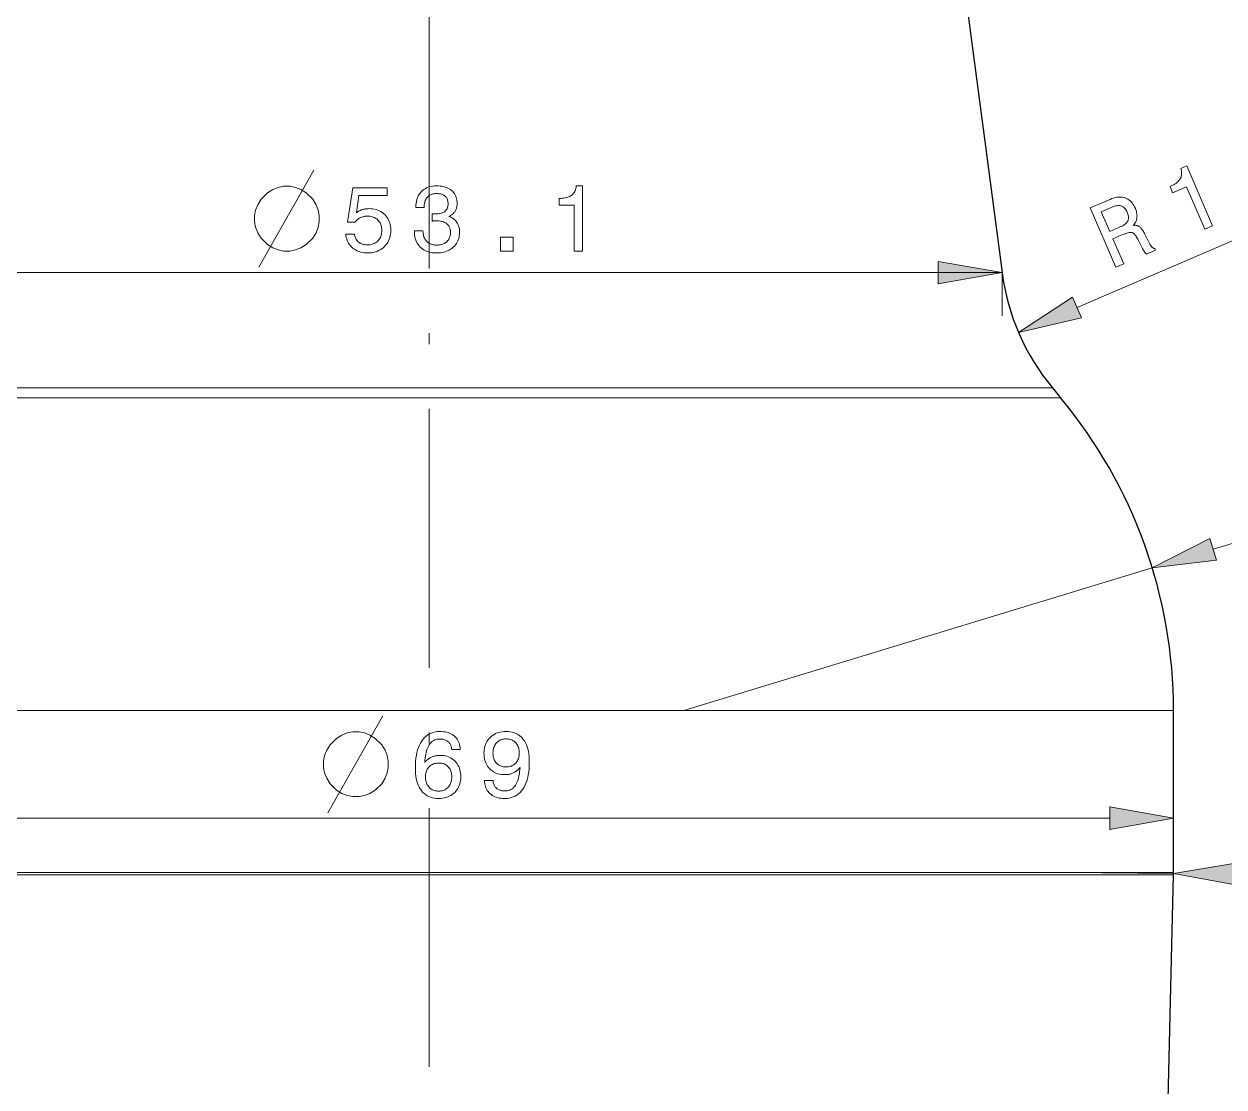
# Model space of a CAD drawing. Extents: x -99 to 297, y 0 to 529.
# Drawn here: x 84.5 to 140.1, y 245.1 to 294.3 of the extents above; entities that cross this region are included whole.
import ezdxf

# ---------------------------------------------------------------- set-up
doc = ezdxf.new("R2010")
doc.units = 0
doc.linetypes.add('DASHDOT', pattern=[18.5, 12, -3, 0.5, -3])

msp = doc.modelspace()

# ---------------------------------------------------------------- linework, layer by layer
at = {"color": 7, "linetype": 'DASHDOT', "lineweight": 13}
msp.add_line((103.269, 368.989), (103.269, 116.522), dxfattribs=at)
at = {"color": 7, "lineweight": 30}
for p, q in [((120.219, 355.802), (129.819, 282.802)), ((135.369, 151.402), (137.768, 254.886))]:
    msp.add_line(p, q, dxfattribs=at)
at = {"color": 7, "lineweight": 13, "ltscale": 0.44607}
msp.add_line((133.298, 281.19), (149.689, 288.24), dxfattribs=at)
at = {"color": 7, "lineweight": 13}
for p, q in [((126.569, 282.802), (76.719, 282.802)), ((79.674, 282.801), (126.865, 282.801)), ((128.949, 277.006), (74.008, 277.006)), ((128.617, 277.462), (74.386, 277.462)), ((115.069, 262.502), (136.784, 269.118)), ((133.546, 262.502), (68.769, 262.502)), ((71.724, 257.518), (134.815, 257.518)), ((133.546, 255.002), (68.769, 255.002)), ((133.545, 254.886), (68.771, 254.886))]:
    msp.add_line(p, q, dxfattribs=at)
at = {"color": 7, "lineweight": 13, "ltscale": 0.081255}
msp.add_line((129.819, 282.802), (126.569, 282.802), dxfattribs=at)
at = {"color": 7, "lineweight": 13, "ltscale": 0.050029}
msp.add_line((129.819, 282.802), (129.819, 280.801), dxfattribs=at)
at = {"color": 7, "lineweight": 13, "ltscale": 0.088395}
msp.add_line((132.153, 277.462), (128.617, 277.462), dxfattribs=at)
at = {"color": 7, "lineweight": 13, "ltscale": 0.089554}
msp.add_line((132.531, 277.006), (128.949, 277.006), dxfattribs=at)
at = {"color": 7, "lineweight": 30, "ltscale": 0.014815}
msp.add_line((132.153, 277.462), (132.531, 277.006), dxfattribs=at)
at = {"color": 7, "lineweight": 13, "ltscale": 0.441707}
msp.add_line((139.61, 269.979), (156.512, 275.128), dxfattribs=at)
at = {"color": 7, "lineweight": 13, "ltscale": 0.105585}
for p, q in [((137.769, 262.502), (133.546, 262.502)), ((137.769, 255.002), (133.546, 255.002))]:
    msp.add_line(p, q, dxfattribs=at)
at = {"color": 7, "lineweight": 30, "ltscale": 0.1875}
msp.add_line((137.769, 255.002), (137.769, 262.502), dxfattribs=at)
at = {"color": 7, "lineweight": 13, "ltscale": 0.125}
msp.add_line((132.769, 255.002), (137.769, 254.958), dxfattribs=at)
at = {"color": 7, "lineweight": 13, "ltscale": 0.105581}
msp.add_line((137.768, 254.886), (133.545, 254.886), dxfattribs=at)
at = {"color": 7, "lineweight": 30, "ltscale": 0.002897}
msp.add_line((137.768, 254.886), (137.769, 255.002), dxfattribs=at)
at = {"color": 7, "lineweight": 13}
for points in [[(139.212, 284.822), (138.369, 286.782), (137.726, 286.505), (137.605, 286.786), (137.673, 286.818), (137.737, 286.851), (137.795, 286.885), (137.849, 286.919), (137.899, 286.955), (137.944, 286.991), (137.984, 287.028), (138.019, 287.066), (138.05, 287.104), (138.076, 287.143), (138.097, 287.184), (138.115, 287.227), (138.129, 287.271), (138.138, 287.318), (138.144, 287.366), (138.145, 287.416), (138.142, 287.468), (138.136, 287.521), (138.125, 287.577), (138.11, 287.634), (138.379, 287.75), (139.572, 284.977)], [(96.821, 286.801), (96.521, 286.801), (96.271, 286.751), (96.021, 286.651), (95.771, 286.501), (95.471, 286.201), (95.321, 285.951), (95.221, 285.701), (95.171, 285.451), (95.171, 285.151), (95.221, 284.901), (95.321, 284.651), (95.471, 284.401), (95.771, 284.101), (96.021, 283.951), (96.271, 283.851), (96.521, 283.801), (96.821, 283.801), (97.071, 283.851), (97.321, 283.951), (97.571, 284.101), (97.871, 284.401), (98.021, 284.651), (98.121, 284.901), (98.171, 285.151), (98.171, 285.451), (98.121, 285.701), (98.021, 285.951), (97.871, 286.201), (97.571, 286.501), (97.321, 286.651), (97.071, 286.751)], [(99.4, 284.583), (99.801, 284.583), (99.809, 284.537), (99.82, 284.494), (99.834, 284.452), (99.849, 284.412), (99.868, 284.375), (99.888, 284.339), (99.912, 284.306), (99.937, 284.274), (99.965, 284.245), (99.996, 284.217), (100.029, 284.192), (100.063, 284.17), (100.099, 284.15), (100.137, 284.133), (100.177, 284.119), (100.218, 284.107), (100.262, 284.098), (100.307, 284.091), (100.353, 284.087), (100.402, 284.086), (100.461, 284.088), (100.518, 284.093), (100.572, 284.102), (100.624, 284.115), (100.674, 284.132), (100.721, 284.152), (100.766, 284.176), (100.809, 284.203), (100.849, 284.234), (100.887, 284.269), (100.922, 284.307), (100.953, 284.347), (100.98, 284.39), (101.004, 284.434), (101.024, 284.482), (101.041, 284.531), (101.054, 284.583), (101.063, 284.637), (101.068, 284.693), (101.07, 284.752), (101.068, 284.812), (101.063, 284.869), (101.054, 284.924), (101.041, 284.977), (101.025, 285.026), (101.005, 285.074), (100.981, 285.119), (100.954, 285.161), (100.923, 285.201), (100.889, 285.239), (100.851, 285.273), (100.811, 285.304), (100.769, 285.331), (100.724, 285.355), (100.676, 285.375), (100.626, 285.391), (100.574, 285.404), (100.519, 285.413), (100.462, 285.418), (100.402, 285.42), (100.367, 285.419), (100.333, 285.417), (100.3, 285.414), (100.267, 285.409), (100.234, 285.403), (100.203, 285.395), (100.172, 285.386), (100.141, 285.376), (100.112, 285.364), (100.082, 285.351), (100.054, 285.336), (100.026, 285.32), (99.999, 285.303), (99.973, 285.284), (99.947, 285.264), (99.922, 285.243), (99.898, 285.22), (99.875, 285.196), (99.852, 285.171), (99.83, 285.144), (99.487, 285.144), (99.723, 286.734), (101.325, 286.734), (101.325, 286.379), (100.012, 286.379), (99.892, 285.572), (99.913, 285.59), (99.936, 285.608), (99.96, 285.625), (99.984, 285.641), (100.009, 285.656), (100.035, 285.669), (100.061, 285.683), (100.089, 285.695), (100.117, 285.706), (100.146, 285.716), (100.175, 285.726), (100.205, 285.734), (100.236, 285.742), (100.267, 285.748), (100.299, 285.754), (100.331, 285.758), (100.364, 285.761), (100.397, 285.764), (100.431, 285.765), (100.465, 285.766), (100.556, 285.763), (100.642, 285.755), (100.726, 285.741), (100.806, 285.722), (100.882, 285.697), (100.954, 285.667), (101.023, 285.632), (101.088, 285.591), (101.15, 285.544), (101.208, 285.492), (101.262, 285.435), (101.309, 285.375), (101.352, 285.312), (101.388, 285.245), (101.419, 285.175), (101.445, 285.102), (101.464, 285.024), (101.478, 284.944), (101.487, 284.86), (101.49, 284.773), (101.487, 284.68), (101.478, 284.591), (101.463, 284.506), (101.442, 284.424), (101.415, 284.346), (101.382, 284.271), (101.343, 284.2), (101.299, 284.132), (101.248, 284.068), (101.191, 284.008), (101.13, 283.952), (101.065, 283.902), (100.996, 283.858), (100.924, 283.82), (100.848, 283.788), (100.768, 283.762), (100.685, 283.741), (100.599, 283.726), (100.508, 283.718), (100.414, 283.715), (100.331, 283.717), (100.251, 283.724), (100.173, 283.736), (100.099, 283.753), (100.027, 283.774), (99.958, 283.801), (99.892, 283.832), (99.829, 283.868), (99.769, 283.908), (99.711, 283.954), (99.658, 284.003), (99.609, 284.056), (99.566, 284.111), (99.527, 284.169), (99.494, 284.231), (99.465, 284.295), (99.442, 284.363), (99.423, 284.433), (99.409, 284.507)], [(102.58, 284.741), (102.978, 284.741), (102.981, 284.68), (102.987, 284.621), (102.996, 284.564), (103.009, 284.511), (103.025, 284.461), (103.044, 284.413), (103.066, 284.368), (103.091, 284.326), (103.12, 284.287), (103.152, 284.251), (103.187, 284.218), (103.224, 284.189), (103.265, 284.162), (103.307, 284.14), (103.353, 284.121), (103.401, 284.105), (103.452, 284.093), (103.506, 284.084), (103.562, 284.079), (103.621, 284.077), (103.679, 284.079), (103.734, 284.084), (103.787, 284.091), (103.837, 284.103), (103.885, 284.117), (103.93, 284.134), (103.973, 284.155), (104.013, 284.178), (104.051, 284.205), (104.086, 284.235), (104.118, 284.268), (104.147, 284.303), (104.172, 284.341), (104.194, 284.381), (104.213, 284.423), (104.228, 284.468), (104.24, 284.515), (104.249, 284.564), (104.254, 284.616), (104.256, 284.67), (104.254, 284.719), (104.249, 284.766), (104.241, 284.81), (104.229, 284.853), (104.214, 284.893), (104.195, 284.931), (104.173, 284.967), (104.148, 285), (104.12, 285.032), (104.088, 285.061), (104.053, 285.087), (104.016, 285.111), (103.975, 285.132), (103.932, 285.15), (103.886, 285.166), (103.838, 285.178), (103.787, 285.188), (103.733, 285.195), (103.676, 285.2), (103.617, 285.201), (103.608, 285.201), (103.6, 285.201), (103.591, 285.201), (103.582, 285.201), (103.574, 285.2), (103.565, 285.2), (103.556, 285.2), (103.547, 285.2), (103.537, 285.199), (103.528, 285.199), (103.519, 285.198), (103.509, 285.198), (103.498, 285.197), (103.486, 285.197), (103.475, 285.196), (103.462, 285.196), (103.449, 285.195), (103.435, 285.194), (103.421, 285.193), (103.406, 285.193), (103.406, 285.532), (103.415, 285.531), (103.424, 285.531), (103.433, 285.531), (103.442, 285.53), (103.451, 285.53), (103.46, 285.53), (103.469, 285.529), (103.477, 285.529), (103.486, 285.529), (103.495, 285.529), (103.503, 285.529), (103.511, 285.528), (103.519, 285.528), (103.527, 285.528), (103.535, 285.528), (103.543, 285.528), (103.55, 285.528), (103.558, 285.528), (103.565, 285.528), (103.573, 285.528), (103.629, 285.529), (103.683, 285.532), (103.734, 285.538), (103.781, 285.546), (103.826, 285.556), (103.867, 285.569), (103.906, 285.584), (103.942, 285.601), (103.974, 285.621), (104.004, 285.643), (104.03, 285.667), (104.054, 285.693), (104.075, 285.722), (104.093, 285.754), (104.109, 285.788), (104.121, 285.824), (104.131, 285.863), (104.138, 285.904), (104.142, 285.948), (104.144, 285.994), (104.143, 286.038), (104.138, 286.08), (104.132, 286.121), (104.122, 286.159), (104.11, 286.195), (104.095, 286.229), (104.077, 286.261), (104.057, 286.29), (104.034, 286.318), (104.008, 286.344), (103.979, 286.367), (103.949, 286.388), (103.916, 286.406), (103.88, 286.422), (103.842, 286.435), (103.802, 286.446), (103.759, 286.455), (103.714, 286.461), (103.667, 286.465), (103.617, 286.466), (103.561, 286.464), (103.508, 286.459), (103.457, 286.451), (103.41, 286.44), (103.365, 286.425), (103.322, 286.407), (103.283, 286.386), (103.246, 286.362), (103.213, 286.334), (103.181, 286.304), (103.153, 286.27), (103.128, 286.233), (103.106, 286.192), (103.086, 286.149), (103.07, 286.103), (103.057, 286.054), (103.046, 286.002), (103.039, 285.947), (103.034, 285.888), (103.033, 285.827), (102.649, 285.827), (102.649, 285.857), (102.652, 285.943), (102.659, 286.026), (102.672, 286.105), (102.69, 286.18), (102.713, 286.252), (102.741, 286.321), (102.775, 286.386), (102.813, 286.447), (102.857, 286.505), (102.905, 286.559), (102.958, 286.608), (103.015, 286.653), (103.075, 286.692), (103.139, 286.726), (103.206, 286.755), (103.277, 286.778), (103.351, 286.797), (103.429, 286.81), (103.511, 286.817), (103.596, 286.82), (103.686, 286.818), (103.771, 286.812), (103.853, 286.801), (103.93, 286.786), (104.004, 286.767), (104.073, 286.743), (104.138, 286.716), (104.199, 286.684), (104.256, 286.648), (104.308, 286.607), (104.356, 286.563), (104.399, 286.515), (104.437, 286.464), (104.47, 286.41), (104.498, 286.352), (104.521, 286.291), (104.539, 286.226), (104.551, 286.158), (104.559, 286.087), (104.561, 286.013), (104.56, 285.97), (104.557, 285.928), (104.553, 285.888), (104.546, 285.849), (104.537, 285.811), (104.527, 285.775), (104.514, 285.74), (104.5, 285.706), (104.484, 285.673), (104.465, 285.642), (104.445, 285.612), (104.423, 285.583), (104.4, 285.556), (104.374, 285.53), (104.347, 285.506), (104.317, 285.483), (104.286, 285.462), (104.253, 285.443), (104.218, 285.424), (104.182, 285.408), (104.229, 285.389), (104.274, 285.368), (104.317, 285.345), (104.357, 285.321), (104.395, 285.294), (104.431, 285.266), (104.464, 285.235), (104.495, 285.202), (104.523, 285.168), (104.55, 285.131), (104.574, 285.093), (104.595, 285.053), (104.614, 285.011), (104.63, 284.967), (104.644, 284.922), (104.655, 284.875), (104.664, 284.826), (104.67, 284.776), (104.674, 284.724), (104.675, 284.67), (104.672, 284.585), (104.663, 284.504), (104.649, 284.426), (104.628, 284.351), (104.601, 284.28), (104.569, 284.212), (104.531, 284.148), (104.486, 284.087), (104.436, 284.03), (104.38, 283.976), (104.319, 283.926), (104.254, 283.882), (104.185, 283.843), (104.113, 283.809), (104.036, 283.78), (103.956, 283.756), (103.872, 283.738), (103.784, 283.725), (103.692, 283.717), (103.596, 283.715), (103.505, 283.717), (103.418, 283.725), (103.334, 283.739), (103.255, 283.758), (103.179, 283.783), (103.107, 283.813), (103.038, 283.848), (102.974, 283.889), (102.913, 283.935), (102.856, 283.987), (102.803, 284.043), (102.756, 284.103), (102.715, 284.166), (102.679, 284.233), (102.649, 284.304), (102.624, 284.378), (102.604, 284.456), (102.591, 284.538), (102.582, 284.623), (102.58, 284.712)], [(109.988, 283.801), (109.988, 285.935), (109.288, 285.935), (109.288, 286.24), (109.363, 286.243), (109.434, 286.248), (109.502, 286.256), (109.565, 286.266), (109.624, 286.279), (109.68, 286.295), (109.731, 286.313), (109.778, 286.333), (109.822, 286.357), (109.861, 286.383), (109.897, 286.411), (109.93, 286.444), (109.96, 286.479), (109.988, 286.518), (110.012, 286.56), (110.033, 286.605), (110.051, 286.654), (110.066, 286.706), (110.078, 286.761), (110.087, 286.82), (110.38, 286.82), (110.38, 283.801)], [(135.092, 283.05), (133.908, 285.802), (134.828, 286.198), (134.909, 286.23), (134.987, 286.256), (135.063, 286.277), (135.136, 286.292), (135.208, 286.302), (135.278, 286.305), (135.345, 286.303), (135.41, 286.296), (135.473, 286.283), (135.534, 286.264), (135.593, 286.239), (135.649, 286.209), (135.702, 286.174), (135.752, 286.133), (135.8, 286.086), (135.845, 286.034), (135.887, 285.977), (135.927, 285.914), (135.964, 285.845), (135.998, 285.771), (136.017, 285.726), (136.033, 285.682), (136.046, 285.638), (136.057, 285.595), (136.065, 285.552), (136.071, 285.51), (136.075, 285.469), (136.076, 285.428), (136.075, 285.388), (136.071, 285.348), (136.065, 285.309), (136.057, 285.271), (136.046, 285.234), (136.033, 285.197), (136.017, 285.161), (135.999, 285.126), (135.978, 285.091), (135.955, 285.057), (135.93, 285.024), (135.903, 284.991), (135.936, 284.994), (135.969, 284.995), (136, 284.994), (136.03, 284.991), (136.058, 284.987), (136.086, 284.98), (136.112, 284.972), (136.137, 284.962), (136.161, 284.95), (136.183, 284.936), (136.205, 284.92), (136.228, 284.9), (136.251, 284.877), (136.274, 284.85), (136.297, 284.819), (136.321, 284.785), (136.345, 284.748), (136.37, 284.707), (136.395, 284.663), (136.42, 284.615), (136.642, 284.18), (136.656, 284.153), (136.67, 284.127), (136.684, 284.103), (136.697, 284.081), (136.71, 284.06), (136.723, 284.041), (136.735, 284.024), (136.747, 284.009), (136.759, 283.995), (136.77, 283.983), (136.782, 283.972), (136.793, 283.962), (136.805, 283.953), (136.818, 283.945), (136.831, 283.938), (136.844, 283.932), (136.857, 283.927), (136.871, 283.923), (136.885, 283.919), (136.899, 283.917), (136.932, 283.841), (136.516, 283.662), (136.506, 283.669), (136.497, 283.677), (136.487, 283.686), (136.477, 283.696), (136.467, 283.707), (136.457, 283.719), (136.446, 283.732), (136.435, 283.746), (136.425, 283.761), (136.414, 283.777), (136.402, 283.794), (136.39, 283.812), (136.378, 283.831), (136.366, 283.852), (136.353, 283.875), (136.34, 283.898), (136.326, 283.923), (136.312, 283.949), (136.298, 283.976), (136.283, 284.005), (136.11, 284.353), (136.084, 284.403), (136.058, 284.449), (136.032, 284.491), (136.006, 284.528), (135.98, 284.56), (135.953, 284.588), (135.927, 284.612), (135.901, 284.631), (135.875, 284.646), (135.849, 284.656), (135.821, 284.662), (135.787, 284.664), (135.749, 284.662), (135.705, 284.656), (135.657, 284.646), (135.603, 284.631), (135.544, 284.613), (135.48, 284.59), (135.412, 284.563), (135.338, 284.533), (134.96, 284.37), (135.46, 283.208)], [(134.871, 285.816), (134.421, 285.623), (134.815, 284.707), (135.239, 284.89), (135.302, 284.918), (135.359, 284.946), (135.412, 284.975), (135.46, 285.004), (135.503, 285.034), (135.541, 285.065), (135.574, 285.095), (135.602, 285.126), (135.626, 285.158), (135.645, 285.19), (135.659, 285.223), (135.67, 285.258), (135.677, 285.295), (135.68, 285.333), (135.68, 285.373), (135.675, 285.415), (135.667, 285.459), (135.655, 285.504), (135.64, 285.551), (135.62, 285.6), (135.599, 285.646), (135.576, 285.689), (135.551, 285.729), (135.526, 285.764), (135.499, 285.795), (135.47, 285.823), (135.441, 285.847), (135.41, 285.867), (135.378, 285.883), (135.344, 285.895), (135.308, 285.903), (135.27, 285.908), (135.229, 285.909), (135.186, 285.907), (135.14, 285.901), (135.091, 285.891), (135.04, 285.878), (134.986, 285.861), (134.93, 285.841)], [(106.568, 283.801), (106.568, 284.444), (107.165, 284.444), (107.165, 283.801)], [(126.865, 282.28), (129.819, 282.801), (126.865, 283.322)], [(133.092, 281.668), (130.584, 280.022), (133.504, 280.711)], [(139.458, 270.477), (136.784, 269.118), (139.762, 269.48)], [(100.02, 261.518), (99.72, 261.518), (99.47, 261.468), (99.22, 261.368), (98.97, 261.218), (98.67, 260.918), (98.52, 260.668), (98.42, 260.418), (98.37, 260.168), (98.37, 259.868), (98.42, 259.618), (98.52, 259.368), (98.67, 259.118), (98.97, 258.818), (99.22, 258.668), (99.47, 258.568), (99.72, 258.518), (100.02, 258.518), (100.27, 258.568), (100.52, 258.668), (100.77, 258.818), (101.07, 259.118), (101.22, 259.368), (101.32, 259.618), (101.37, 259.868), (101.37, 260.168), (101.32, 260.418), (101.22, 260.668), (101.07, 260.918), (100.77, 261.218), (100.52, 261.368), (100.27, 261.468)], [(104.706, 260.706), (104.31, 260.706), (104.304, 260.752), (104.296, 260.795), (104.285, 260.836), (104.272, 260.875), (104.257, 260.912), (104.24, 260.947), (104.22, 260.979), (104.198, 261.01), (104.174, 261.038), (104.147, 261.063), (104.118, 261.087), (104.087, 261.108), (104.054, 261.126), (104.019, 261.142), (103.982, 261.156), (103.943, 261.167), (103.902, 261.176), (103.858, 261.182), (103.813, 261.185), (103.766, 261.187), (103.701, 261.184), (103.64, 261.176), (103.582, 261.162), (103.527, 261.143), (103.475, 261.119), (103.426, 261.09), (103.381, 261.054), (103.338, 261.014), (103.298, 260.968), (103.262, 260.917), (103.228, 260.86), (103.198, 260.798), (103.17, 260.73), (103.145, 260.656), (103.123, 260.577), (103.104, 260.493), (103.088, 260.403), (103.075, 260.307), (103.065, 260.206), (103.057, 260.099), (103.083, 260.13), (103.11, 260.161), (103.138, 260.189), (103.167, 260.216), (103.198, 260.242), (103.229, 260.266), (103.262, 260.288), (103.295, 260.309), (103.33, 260.328), (103.366, 260.345), (103.403, 260.361), (103.441, 260.376), (103.479, 260.388), (103.519, 260.399), (103.559, 260.409), (103.601, 260.416), (103.643, 260.422), (103.686, 260.426), (103.729, 260.429), (103.774, 260.43), (103.858, 260.427), (103.938, 260.419), (104.015, 260.405), (104.089, 260.386), (104.16, 260.362), (104.227, 260.332), (104.292, 260.296), (104.353, 260.255), (104.411, 260.209), (104.466, 260.157), (104.516, 260.1), (104.561, 260.041), (104.601, 259.977), (104.636, 259.911), (104.665, 259.84), (104.689, 259.767), (104.707, 259.689), (104.721, 259.609), (104.729, 259.524), (104.731, 259.437), (104.728, 259.349), (104.72, 259.265), (104.706, 259.184), (104.686, 259.106), (104.661, 259.032), (104.63, 258.961), (104.593, 258.893), (104.551, 258.829), (104.503, 258.768), (104.45, 258.711), (104.392, 258.657), (104.33, 258.61), (104.265, 258.568), (104.197, 258.532), (104.125, 258.501), (104.049, 258.476), (103.971, 258.456), (103.888, 258.442), (103.802, 258.434), (103.713, 258.431), (103.61, 258.435), (103.512, 258.446), (103.419, 258.464), (103.331, 258.49), (103.248, 258.522), (103.169, 258.562), (103.096, 258.61), (103.028, 258.665), (102.964, 258.727), (102.905, 258.796), (102.852, 258.872), (102.805, 258.955), (102.762, 259.044), (102.726, 259.139), (102.695, 259.241), (102.67, 259.35), (102.65, 259.465), (102.636, 259.586), (102.628, 259.714), (102.625, 259.848), (102.628, 260.005), (102.637, 260.156), (102.652, 260.298), (102.673, 260.434), (102.7, 260.562), (102.732, 260.683), (102.771, 260.797), (102.816, 260.904), (102.867, 261.003), (102.923, 261.095), (102.985, 261.179), (103.052, 261.254), (103.124, 261.32), (103.2, 261.378), (103.282, 261.426), (103.368, 261.466), (103.458, 261.497), (103.554, 261.519), (103.654, 261.532), (103.759, 261.537), (103.843, 261.534), (103.923, 261.528), (104, 261.517), (104.073, 261.502), (104.142, 261.482), (104.208, 261.458), (104.27, 261.43), (104.329, 261.398), (104.384, 261.361), (104.435, 261.319), (104.482, 261.274), (104.525, 261.225), (104.563, 261.173), (104.597, 261.117), (104.627, 261.058), (104.651, 260.994), (104.672, 260.928), (104.688, 260.857), (104.699, 260.783)], [(105.832, 259.26), (106.228, 259.26), (106.231, 259.216), (106.238, 259.173), (106.246, 259.133), (106.258, 259.095), (106.272, 259.059), (106.288, 259.025), (106.307, 258.992), (106.329, 258.962), (106.354, 258.934), (106.381, 258.908), (106.41, 258.884), (106.442, 258.862), (106.475, 258.843), (106.511, 258.827), (106.549, 258.813), (106.588, 258.801), (106.63, 258.793), (106.674, 258.786), (106.72, 258.782), (106.768, 258.781), (106.832, 258.784), (106.893, 258.792), (106.951, 258.805), (107.006, 258.824), (107.058, 258.848), (107.107, 258.878), (107.153, 258.913), (107.195, 258.953), (107.235, 258.999), (107.272, 259.05), (107.305, 259.107), (107.336, 259.169), (107.364, 259.237), (107.388, 259.31), (107.41, 259.389), (107.429, 259.474), (107.445, 259.564), (107.458, 259.66), (107.469, 259.762), (107.476, 259.869), (107.45, 259.837), (107.423, 259.806), (107.395, 259.778), (107.366, 259.75), (107.336, 259.725), (107.305, 259.701), (107.272, 259.678), (107.239, 259.657), (107.204, 259.638), (107.168, 259.62), (107.132, 259.604), (107.094, 259.59), (107.056, 259.577), (107.017, 259.566), (106.976, 259.557), (106.936, 259.549), (106.894, 259.544), (106.851, 259.539), (106.808, 259.537), (106.764, 259.536), (106.68, 259.539), (106.6, 259.547), (106.522, 259.56), (106.448, 259.58), (106.378, 259.604), (106.31, 259.634), (106.246, 259.67), (106.185, 259.711), (106.127, 259.757), (106.072, 259.809), (106.022, 259.865), (105.976, 259.925), (105.937, 259.988), (105.902, 260.055), (105.873, 260.125), (105.849, 260.199), (105.83, 260.276), (105.817, 260.357), (105.809, 260.441), (105.806, 260.529), (105.809, 260.617), (105.818, 260.702), (105.832, 260.783), (105.851, 260.861), (105.877, 260.936), (105.908, 261.007), (105.944, 261.074), (105.987, 261.139), (106.034, 261.2), (106.088, 261.257), (106.146, 261.31), (106.207, 261.358), (106.272, 261.4), (106.341, 261.436), (106.413, 261.467), (106.488, 261.492), (106.567, 261.511), (106.649, 261.525), (106.735, 261.534), (106.825, 261.537), (106.927, 261.533), (107.025, 261.522), (107.118, 261.504), (107.205, 261.478), (107.288, 261.445), (107.366, 261.405), (107.439, 261.358), (107.507, 261.303), (107.571, 261.241), (107.629, 261.172), (107.682, 261.096), (107.73, 261.013), (107.771, 260.924), (107.808, 260.828), (107.838, 260.727), (107.864, 260.618), (107.883, 260.503), (107.897, 260.382), (107.906, 260.254), (107.908, 260.12), (107.905, 259.961), (107.896, 259.81), (107.882, 259.666), (107.861, 259.53), (107.834, 259.402), (107.801, 259.28), (107.763, 259.166), (107.718, 259.06), (107.668, 258.961), (107.611, 258.87), (107.549, 258.786), (107.482, 258.712), (107.41, 258.646), (107.333, 258.589), (107.251, 258.541), (107.163, 258.501), (107.071, 258.471), (106.974, 258.449), (106.871, 258.436), (106.764, 258.431), (106.68, 258.433), (106.6, 258.44), (106.524, 258.452), (106.451, 258.467), (106.381, 258.488), (106.315, 258.512), (106.252, 258.542), (106.193, 258.576), (106.137, 258.614), (106.085, 258.657), (106.037, 258.703), (105.994, 258.753), (105.956, 258.806), (105.923, 258.862), (105.895, 258.92), (105.872, 258.982), (105.854, 259.047), (105.842, 259.115), (105.834, 259.186)], [(106.224, 260.533), (106.225, 260.476), (106.23, 260.421), (106.238, 260.369), (106.25, 260.319), (106.264, 260.271), (106.282, 260.226), (106.303, 260.183), (106.327, 260.142), (106.354, 260.104), (106.385, 260.068), (106.418, 260.035), (106.454, 260.006), (106.491, 259.98), (106.531, 259.957), (106.572, 259.938), (106.616, 259.922), (106.662, 259.91), (106.71, 259.901), (106.76, 259.896), (106.812, 259.894), (106.87, 259.896), (106.925, 259.901), (106.978, 259.91), (107.028, 259.922), (107.075, 259.937), (107.12, 259.956), (107.163, 259.979), (107.203, 260.004), (107.24, 260.033), (107.275, 260.066), (107.307, 260.102), (107.335, 260.14), (107.36, 260.181), (107.382, 260.224), (107.4, 260.27), (107.416, 260.318), (107.427, 260.369), (107.436, 260.423), (107.441, 260.479), (107.442, 260.537), (107.441, 260.596), (107.436, 260.653), (107.427, 260.707), (107.416, 260.759), (107.4, 260.808), (107.382, 260.855), (107.36, 260.899), (107.335, 260.941), (107.307, 260.98), (107.275, 261.017), (107.24, 261.051), (107.203, 261.081), (107.164, 261.108), (107.122, 261.131), (107.078, 261.151), (107.032, 261.167), (106.984, 261.179), (106.933, 261.188), (106.88, 261.193), (106.825, 261.195), (106.772, 261.193), (106.721, 261.188), (106.672, 261.179), (106.625, 261.166), (106.581, 261.149), (106.538, 261.129), (106.498, 261.106), (106.46, 261.078), (106.423, 261.047), (106.389, 261.013), (106.358, 260.975), (106.33, 260.935), (106.305, 260.893), (106.283, 260.848), (106.265, 260.802), (106.25, 260.753), (106.239, 260.701), (106.23, 260.647), (106.225, 260.591)], [(104.314, 259.433), (104.312, 259.49), (104.307, 259.545), (104.299, 259.598), (104.288, 259.648), (104.273, 259.696), (104.255, 259.742), (104.234, 259.785), (104.21, 259.826), (104.182, 259.864), (104.151, 259.901), (104.118, 259.934), (104.082, 259.964), (104.045, 259.99), (104.005, 260.013), (103.964, 260.032), (103.92, 260.048), (103.875, 260.06), (103.827, 260.069), (103.777, 260.074), (103.726, 260.076), (103.668, 260.074), (103.613, 260.069), (103.56, 260.06), (103.51, 260.048), (103.462, 260.032), (103.417, 260.013), (103.375, 259.991), (103.335, 259.965), (103.298, 259.936), (103.263, 259.903), (103.231, 259.867), (103.202, 259.828), (103.177, 259.787), (103.156, 259.744), (103.137, 259.698), (103.122, 259.649), (103.11, 259.598), (103.102, 259.544), (103.097, 259.487), (103.095, 259.428), (103.097, 259.369), (103.102, 259.313), (103.11, 259.259), (103.122, 259.207), (103.137, 259.158), (103.155, 259.111), (103.176, 259.067), (103.201, 259.026), (103.229, 258.986), (103.261, 258.95), (103.295, 258.916), (103.332, 258.886), (103.371, 258.859), (103.412, 258.836), (103.455, 258.817), (103.501, 258.801), (103.55, 258.789), (103.6, 258.78), (103.653, 258.775), (103.709, 258.773), (103.762, 258.775), (103.813, 258.78), (103.861, 258.789), (103.908, 258.802), (103.953, 258.818), (103.996, 258.838), (104.036, 258.862), (104.075, 258.889), (104.112, 258.92), (104.146, 258.955), (104.178, 258.993), (104.207, 259.033), (104.232, 259.075), (104.253, 259.119), (104.272, 259.166), (104.287, 259.215), (104.299, 259.266), (104.307, 259.319), (104.312, 259.375)], [(134.815, 256.997), (137.769, 257.518), (134.815, 258.039)], [(140.728, 255.452), (137.769, 254.958), (140.719, 254.41)]]:
    msp.add_lwpolyline(points, close=True, dxfattribs=at)
for points in [[(95.371, 283.051), (97.071, 286.051), (97.921, 287.551)], [(98.57, 257.768), (100.27, 260.768), (101.12, 262.268)]]:
    msp.add_lwpolyline(points, dxfattribs=at)
at = {"color": 7, "lineweight": 30}
for centre, radius, start, end in [((140.23, 284.171), 10.5, 187.492, 219.7134), ((115.069, 262.502), 22.7, 0, 39.7137)]:
    msp.add_arc(centre, radius, start, end, dxfattribs=at)
at = {"color": 7, "lineweight": 13}
for points in [[(126.865, 282.28), (129.819, 282.801), (126.865, 282.28), (126.865, 283.322)], [(133.092, 281.668), (130.584, 280.022), (133.092, 281.668), (133.504, 280.711)], [(139.458, 270.477), (136.784, 269.118), (139.458, 270.477), (139.762, 269.48)], [(134.815, 256.997), (137.769, 257.518), (134.815, 256.997), (134.815, 258.039)], [(140.728, 255.452), (137.769, 254.958), (140.728, 255.452), (140.719, 254.41)]]:
    msp.add_solid(points, dxfattribs=at)

doc.saveas('drawing.dxf')
